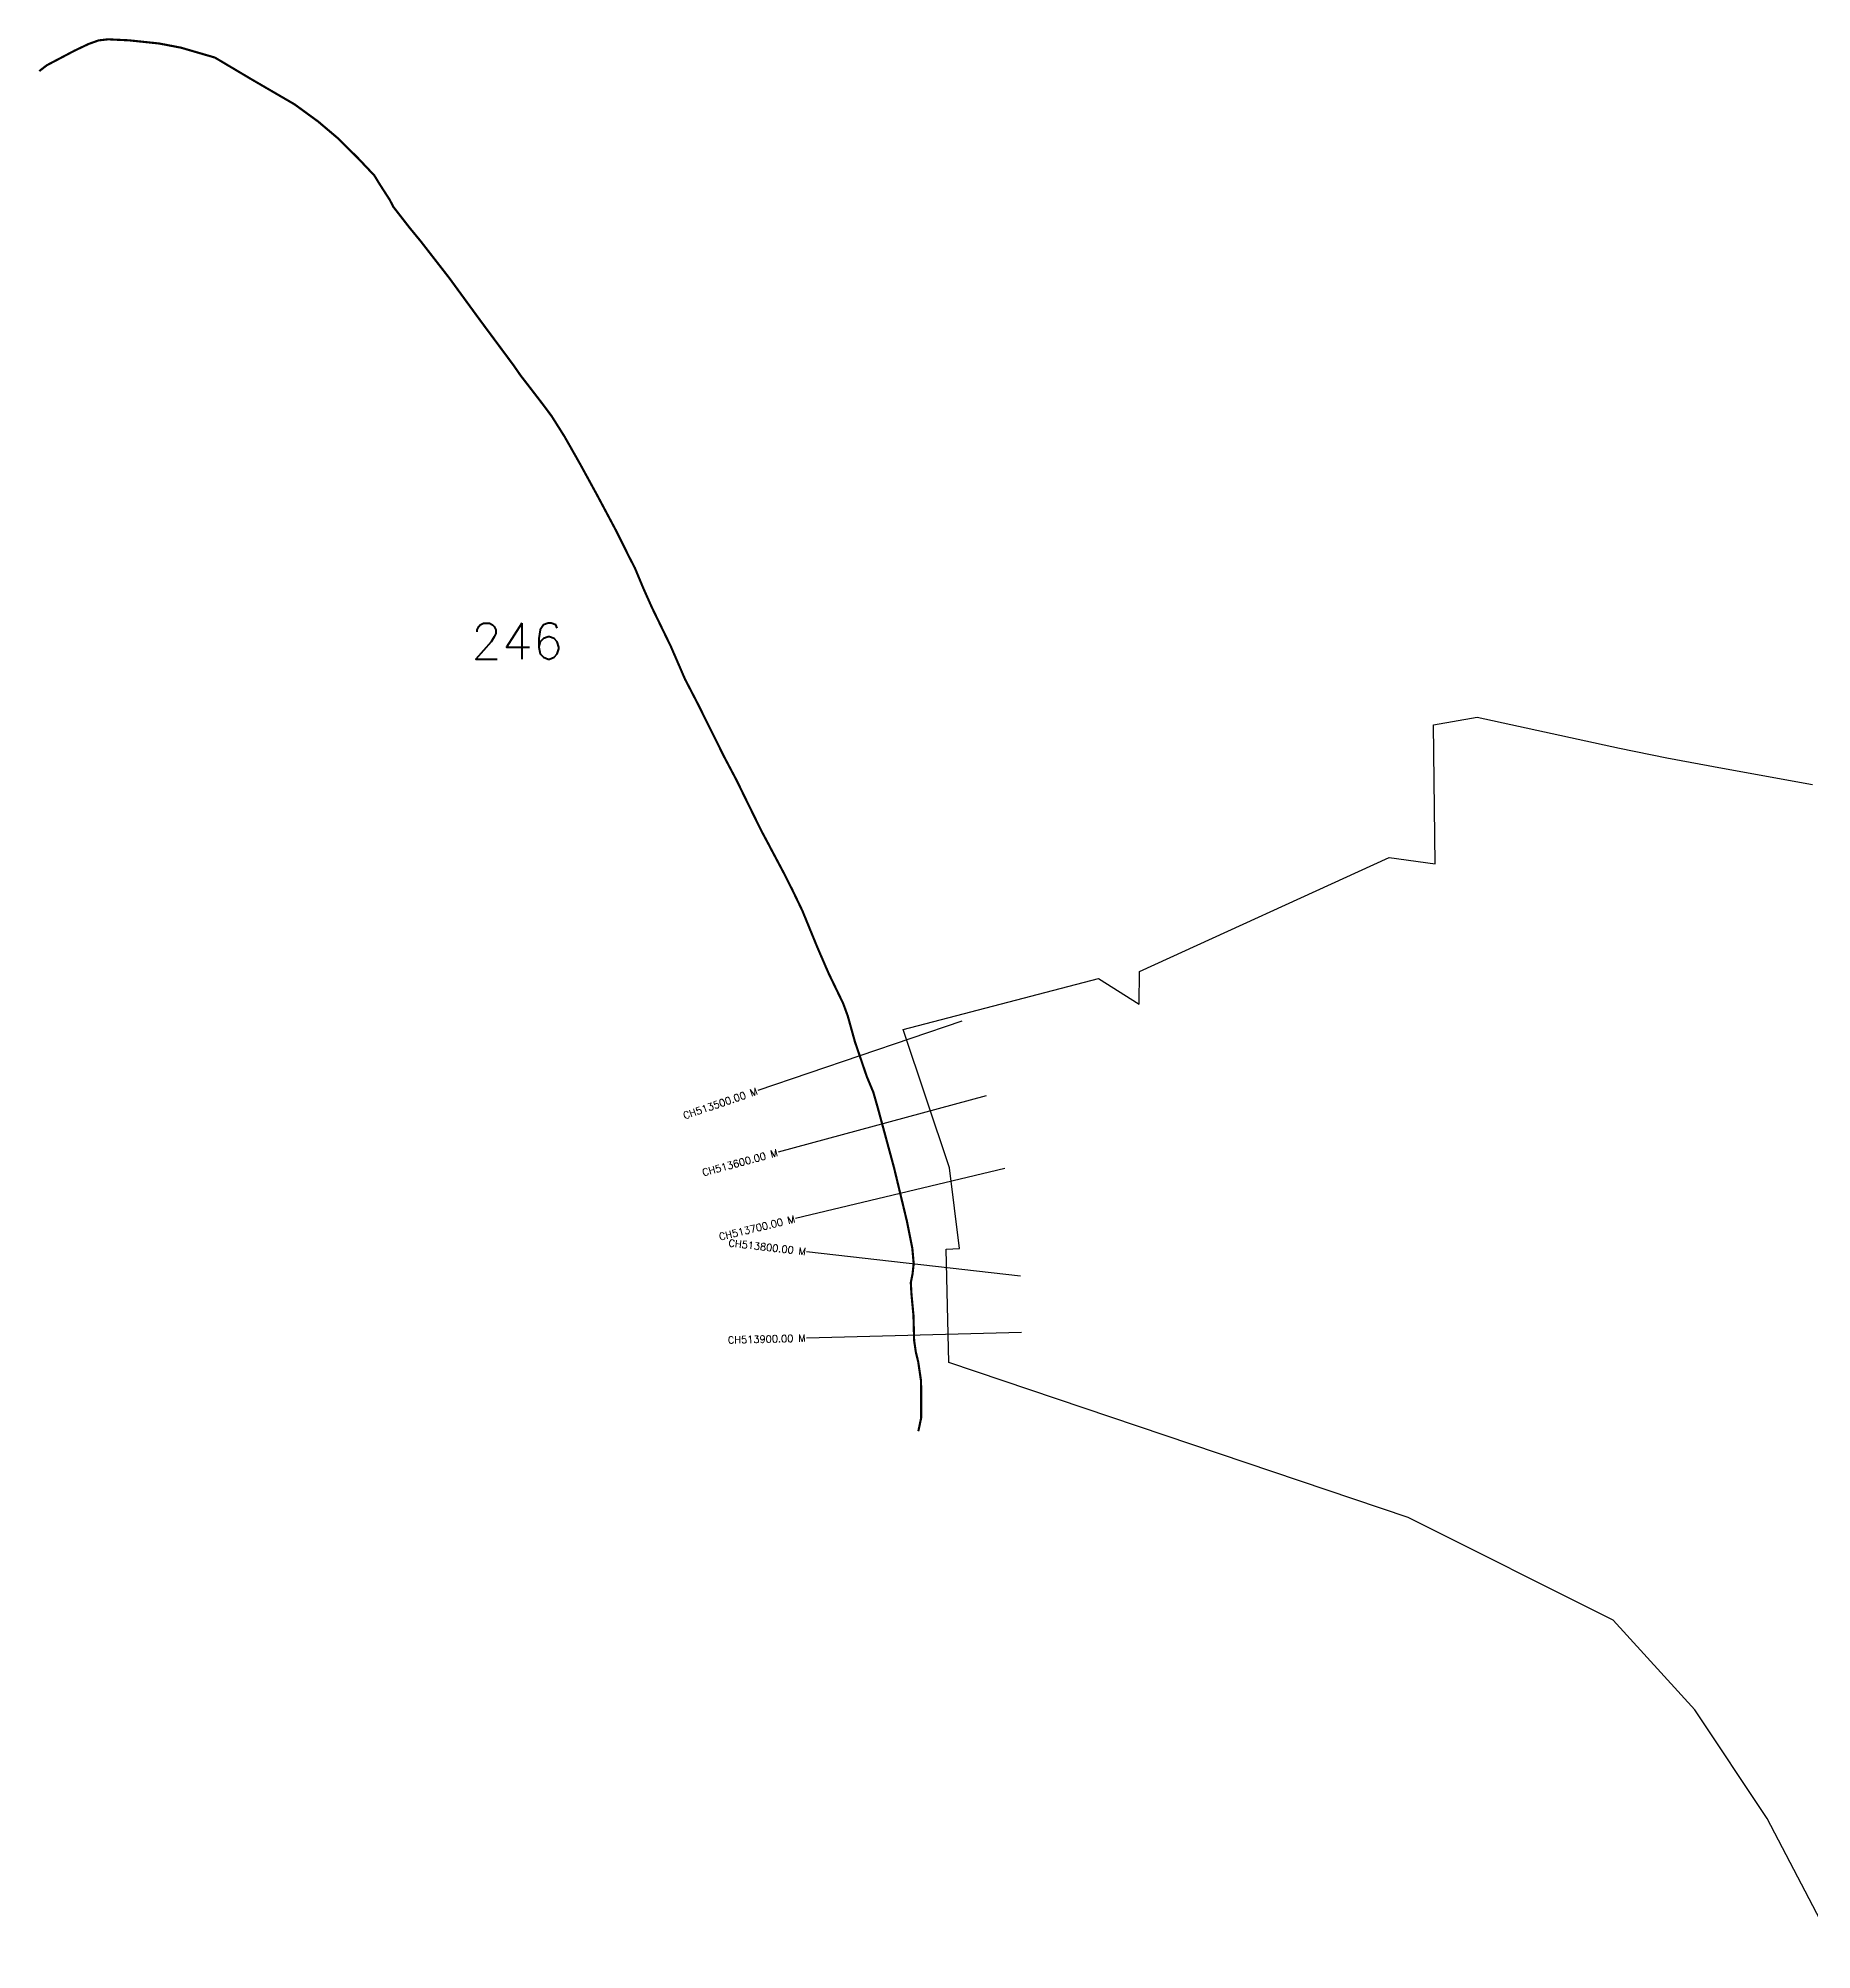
# Model space of a CAD drawing. Header units: metres. Extents: x 316141 to 321476, y 1879798 to 1883029.
# Drawn here: x 316141 to 318611, y 1880366 to 1883029 of the extents above; entities that cross this region are included whole.
import ezdxf
from ezdxf.enums import TextEntityAlignment as Align

# ---------------------------------------------------------------- set-up
doc = ezdxf.new("R2010")
doc.units = ezdxf.units.M
for name, color, linetype in [('ARTIFICIALLY PROTECTED', 4, 'Continuous'), ('CS', 134, 'Continuous'), ('CSMark', 6, 'Continuous')]:
    doc.layers.add(name, color=color, linetype=linetype)
doc.styles.get("Standard").update_dxf_attribs({"font": 'simplex.shx'})

msp = doc.modelspace()

# ---------------------------------------------------------------- linework, layer by layer
at = {"color": 6, "flags": 128}
for points in [[(317345.5, 1881648.3), (317617.3, 1881719.4), (317674, 1881683.5), (317674.4, 1881729.2), (318022.4, 1881887.9), (318086.3, 1881878.8), (318084, 1882072.6), (318144.8, 1882083.5), (318343, 1882040.1), (318409.2, 1882026.5), (318486.7, 1882012.3), (318612, 1881989.3)], [(318644.7, 1880366), (318548.8, 1880549.1), (318448.2, 1880700.4), (318334.5, 1880825.1), (318048.7, 1880968.1), (317408.9, 1881184.4), (317405.4, 1881342), (317424, 1881343), (317409.9, 1881455.6), (317345.5, 1881648.3)]]:
    msp.add_lwpolyline(points, dxfattribs=at)
at = {"layer": 'ARTIFICIALLY PROTECTED', "flags": 128}
msp.add_lwpolyline([(316142, 1882983.4, 3, 3, 0), (316152.4, 1882991.5, 3, 3, 0), (316191.3, 1883012, 3, 3, 0), (316210.9, 1883021.3, 3, 3, 0), (316224.6, 1883026.2, 3, 3, 0), (316237.9, 1883027.7, 3, 3, 0), (316267, 1883026.3, 3, 3, 0), (316308.8, 1883021.9, 3, 3, 0), (316339.2, 1883016.1, 3, 3, 0), (316386.6, 1883002.3, 3, 3, 0), (316438.1, 1882971.7, 3, 3, 0), (316497.6, 1882937.1, 3, 3, 0), (316530.4, 1882913.2, 3, 3, 0), (316558.5, 1882889.4, 3, 3, 0), (316585.8, 1882862.3, 3, 3, 0), (316608.8, 1882837.9, 3, 3, 0), (316615.6, 1882826.7, 3, 3, 0), (316621.3, 1882817.8, 3, 3, 0), (316630.3, 1882803.9, 3, 3, 0), (316635.2, 1882794.3, 3, 3, 0), (316657.9, 1882765.1, 3, 3, 0), (316673.6, 1882746, 3, 3, 0), (316713.3, 1882694.9, 3, 3, 0), (316756.2, 1882636.1, 3, 3, 0), (316803.1, 1882572.9, 3, 3, 0), (316812.6, 1882559.1, 3, 3, 0), (316822.5, 1882546.4, 3, 3, 0), (316843, 1882519.7, 3, 3, 0), (316855.7, 1882502.7, 3, 3, 0), (316873.8, 1882474, 3, 3, 0), (316895.4, 1882435.9, 3, 3, 0), (316919.2, 1882392.4, 3, 3, 0), (316945.9, 1882342.3, 3, 3, 0), (316963.9, 1882306.1, 3, 3, 0), (316971.6, 1882291.2, 3, 3, 0), (316983.8, 1882262, 3, 3, 0), (316995.6, 1882235.6, 3, 3, 0), (317021.8, 1882181.7, 3, 3, 0), (317041.4, 1882136.4, 3, 3, 0), (317059.5, 1882101.5, 3, 3, 0), (317096.1, 1882027.9, 3, 3, 0), (317102.6, 1882015.6, 3, 3, 0), (317111.2, 1881999.4, 3, 3, 0), (317117, 1881987.9, 3, 3, 0), (317122.4, 1881976.7, 3, 3, 0), (317147.7, 1881925.2, 3, 3, 0), (317158.9, 1881904.3, 3, 3, 0), (317159.8, 1881902.5, 3, 3, 0), (317178.6, 1881867.1, 3, 3, 0), (317190.8, 1881843, 3, 3, 0), (317205, 1881813.5, 3, 3, 0), (317225.5, 1881763.4, 3, 3, 0), (317241.5, 1881726.4, 3, 3, 0), (317261.8, 1881684.4, 3, 3, 0), (317268.2, 1881666.9, 3, 3, 0), (317278.1, 1881631.2, 3, 3, 0), (317294.6, 1881582.8, 3, 3, 0), (317303.9, 1881560.4, 3, 3, 0), (317310, 1881539, 3, 3, 0), (317332.7, 1881455.3, 3, 3, 0), (317350.5, 1881381.3, 3, 3, 0), (317358.1, 1881343.2, 3, 3, 0), (317360, 1881322.1, 3, 3, 0), (317358.6, 1881309.5, 3, 3, 0), (317358.4, 1881307.7, 3, 3, 0), (317356, 1881295.5, 3, 3, 0), (317356.9, 1881279.3, 3, 3, 0), (317359.7, 1881249.8, 3, 3, 0), (317360.6, 1881215.2, 3, 3, 0), (317362.9, 1881199.2, 3, 3, 0), (317363.6, 1881196.2, 3, 3, 0), (317366.3, 1881185.1, 3, 3, 0), (317370.2, 1881158.8, 3, 3, 0), (317370.5, 1881140.3, 3, 3, 0), (317370.5, 1881107.5, 3, 3, 0), (317367.2, 1881091.9, 3, 3, 0), (317366.4, 1881088.5, 0, 0, 0)], format="xyseb", dxfattribs=at)
at = {"layer": 'CS'}
for p, q in [((317426.9, 1881659.7), (317142.9, 1881563)), ((317460.9, 1881555.8), (317171.3, 1881477.2)), ((317487.1, 1881454.7), (317195.4, 1881384.7)), ((317509, 1881304.7), (317210.9, 1881338.6)), ((317510.4, 1881226), (317210.5, 1881218.3))]:
    msp.add_line(p, q, dxfattribs=at)

# ---------------------------------------------------------------- texts
at = {"insert": (316743.5, 1882214.3), "char_height": 50, "attachment_point": 1}
msp.add_mtext_dynamic_manual_height_columns('246', width=84.374, gutter_width=1, heights=[74.2], dxfattribs=at)
at = {"layer": 'CSMark'}
for s, rotation, p in [('CH513500.00 M', 18.8102, (317141.9, 1881562.7)), ('CH513600.00 M', 15.1807, (317170.4, 1881476.9)), ('CH513700.00 M', 13.5019, (317194.4, 1881384.4)), ('CH513800.00 M', 353.5282, (317209.9, 1881338.7)), ('CH513900.00 M', 1.4695, (317209.5, 1881218.3))]:
    msp.add_text(s, height=10, rotation=rotation, dxfattribs=at).set_placement(p, align=Align.MIDDLE_RIGHT)

doc.saveas('drawing.dxf')
